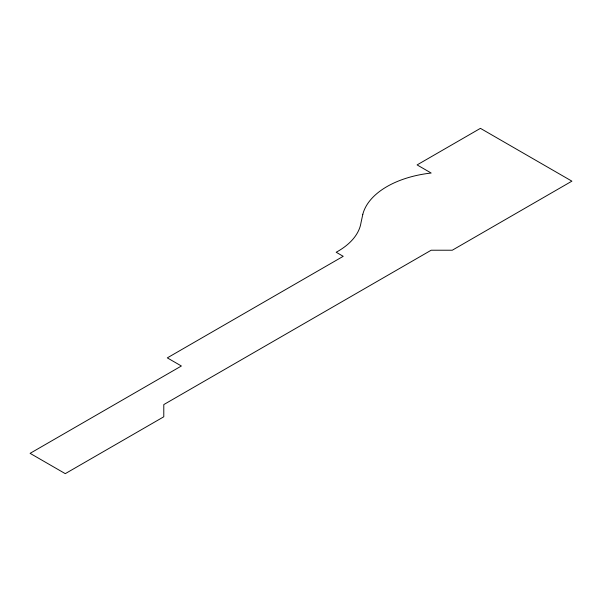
<?xml version="1.0" encoding="UTF-8"?>
<svg xmlns="http://www.w3.org/2000/svg" width="602" height="602" viewBox="0 0 602 602"><rect width="100%" height="100%" fill="white"/><g stroke="black" fill="none" stroke-linecap="round" stroke-linejoin="round"><path stroke-width="0.9" d="M362.825 214.282L360.982 222.83A80.194 46.301 0 0 1 336.179 252.253L343.215 256.317L167.311 357.874L181.383 366.001L30.1 453.344L65.279 473.654L163.789 416.78L163.789 404.589L431.175 250.221L452.283 250.221L571.9 181.157L480.426 128.346L417.103 164.91L431.175 173.037A85.484 49.356 0 0 0 362.825 214.282"/></g></svg>
